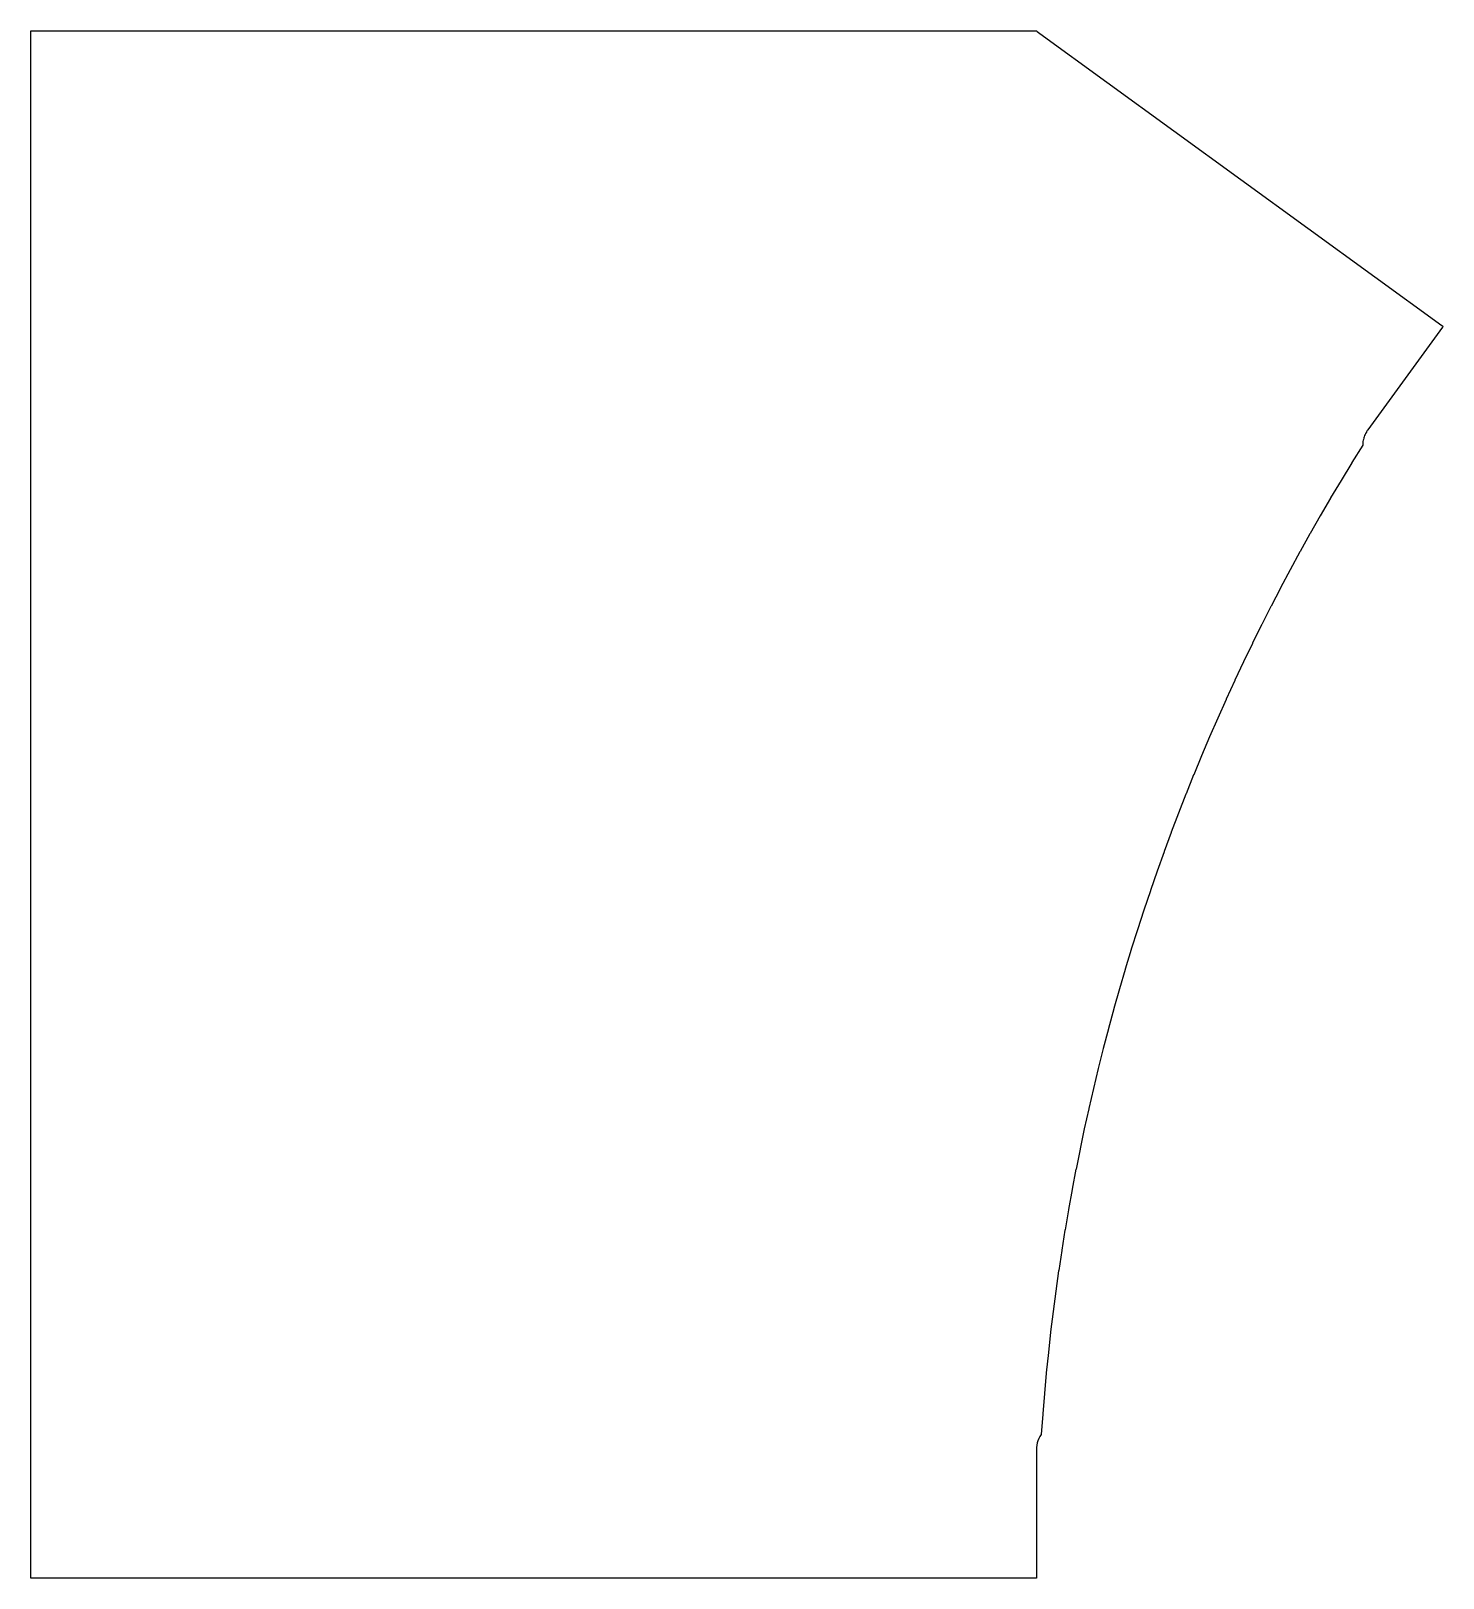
# Model space of a CAD drawing. Header units: millimetres. Extents: x 0 to 274, y 0 to 300.
import ezdxf

# ---------------------------------------------------------------- set-up
doc = ezdxf.new("R2010")
doc.units = ezdxf.units.MM
doc.layers.add('Mesh_cs003', color=7, linetype='CONTINUOUS')

msp = doc.modelspace()

# ---------------------------------------------------------------- linework, layer by layer
at = {"layer": 'Mesh_cs003'}
for p, q in [((0, 299.909, 0.1), (0, 300.074, 0.1)), ((0, 300.074, 0.1), (0.165555, 300.074, 0.1)), ((0.165555, 300.074, 0.1), (0.276667, 300.074, 0.1)), ((0.276667, 300.074, 0.1), (193.11, 300.074, 0.1)), ((193.11, 300.074, 0.1), (193.955, 300.074, 0.1)), ((193.955, 300.074, 0.1), (194.273, 300.074, 0.1)), ((194.273, 300.074, 0.1), (194.805, 300.074, 0.1)), ((194.805, 300.074, 0.1), (195, 300.074, 0.1)), ((195, 300.074, 0.1), (195.129, 299.981, 0.1)), ((0, 299.797, 0.1), (0, 299.909, 0.1)), ((0, 3.05748, 0.1), (0, 299.797, 0.1)), ((195.129, 299.981, 0.1), (195.653, 299.6, 0.1)), ((195.653, 299.6, 0.1), (273.655, 242.928, 0.1)), ((273.782, 242.631, 0.1), (259.309, 222.71, 0.1)), ((273.655, 242.928, 0.1), (273.745, 242.862, 0.1)), ((273.745, 242.862, 0.1), (273.879, 242.765, 0.1)), ((273.879, 242.765, 0.1), (273.782, 242.631, 0.1)), ((259.001, 222.253, 0.1), (258.844, 221.971, 0.1)), ((259.028, 222.299, 0.1), (259.001, 222.253, 0.1)), ((259.192, 222.545, 0.1), (259.028, 222.299, 0.1)), ((259.222, 222.587, 0.1), (259.192, 222.545, 0.1)), ((259.243, 222.621, 0.1), (259.222, 222.587, 0.1)), ((259.309, 222.71, 0.1), (259.243, 222.621, 0.1)), ((258.289, 219.716, 0.1), (256.196, 216.345, 0.1)), ((258.291, 219.748, 0.1), (258.289, 219.726, 0.1)), ((258.289, 219.726, 0.1), (258.289, 219.716, 0.1)), ((258.3, 220.011, 0.1), (258.291, 219.758, 0.1)), ((258.291, 219.758, 0.1), (258.291, 219.748, 0.1)), ((258.322, 220.263, 0.1), (258.3, 220.011, 0.1)), ((258.34, 220.37, 0.1), (258.322, 220.263, 0.1)), ((258.347, 220.414, 0.1), (258.34, 220.37, 0.1)), ((258.398, 220.723, 0.1), (258.347, 220.414, 0.1)), ((258.42, 220.809, 0.1), (258.398, 220.723, 0.1)), ((258.498, 221.112, 0.1), (258.42, 220.809, 0.1)), ((258.519, 221.181, 0.1), (258.498, 221.112, 0.1)), ((258.578, 221.34, 0.1), (258.519, 221.181, 0.1)), ((258.668, 221.593, 0.1), (258.578, 221.34, 0.1)), ((258.768, 221.813, 0.1), (258.668, 221.593, 0.1)), ((258.819, 221.923, 0.1), (258.768, 221.813, 0.1)), ((258.844, 221.971, 0.1), (258.819, 221.923, 0.1)), ((256.161, 216.288, 0.1), (254.102, 212.902, 0.1)), ((256.179, 216.317, 0.1), (256.161, 216.288, 0.1)), ((256.196, 216.345, 0.1), (256.179, 216.317, 0.1)), ((254.102, 212.902, 0.1), (252.075, 209.496, 0.1)), ((252.042, 209.438, 0.1), (250.048, 206.013, 0.1)), ((252.058, 209.467, 0.1), (252.042, 209.438, 0.1)), ((252.075, 209.496, 0.1), (252.058, 209.467, 0.1)), ((250.048, 206.013, 0.1), (248.088, 202.568, 0.1)), ((248.071, 202.539, 0.1), (246.144, 199.076, 0.1)), ((248.088, 202.568, 0.1), (248.071, 202.539, 0.1)), ((246.128, 199.046, 0.1), (244.235, 195.564, 0.1)), ((246.144, 199.076, 0.1), (246.128, 199.046, 0.1)), ((244.219, 195.535, 0.1), (242.359, 192.035, 0.1)), ((244.235, 195.564, 0.1), (244.219, 195.535, 0.1)), ((242.344, 192.006, 0.1), (240.518, 188.488, 0.1)), ((242.359, 192.035, 0.1), (242.344, 192.006, 0.1)), ((240.503, 188.458, 0.1), (238.712, 184.923, 0.1)), ((240.518, 188.488, 0.1), (240.503, 188.458, 0.1)), ((238.697, 184.893, 0.1), (236.939, 181.34, 0.1)), ((238.712, 184.923, 0.1), (238.697, 184.893, 0.1)), ((236.91, 181.28, 0.1), (235.188, 177.711, 0.1)), ((236.925, 181.31, 0.1), (236.91, 181.28, 0.1)), ((236.939, 181.34, 0.1), (236.925, 181.31, 0.1)), ((235.188, 177.711, 0.1), (233.499, 174.125, 0.1)), ((233.485, 174.095, 0.1), (231.832, 170.493, 0.1)), ((233.499, 174.125, 0.1), (233.485, 174.095, 0.1)), ((231.805, 170.432, 0.1), (230.186, 166.814, 0.1)), ((231.818, 170.462, 0.1), (231.805, 170.432, 0.1)), ((231.832, 170.493, 0.1), (231.818, 170.462, 0.1)), ((230.186, 166.814, 0.1), (228.603, 163.181, 0.1)), ((228.59, 163.15, 0.1), (227.042, 159.501, 0.1)), ((228.603, 163.181, 0.1), (228.59, 163.15, 0.1)), ((227.029, 159.471, 0.1), (225.516, 155.807, 0.1)), ((227.042, 159.501, 0.1), (227.029, 159.471, 0.1)), ((225.503, 155.777, 0.1), (224.026, 152.099, 0.1)), ((225.516, 155.807, 0.1), (225.503, 155.777, 0.1)), ((224.002, 152.037, 0.1), (222.56, 148.345, 0.1)), ((224.014, 152.068, 0.1), (224.002, 152.037, 0.1)), ((224.026, 152.099, 0.1), (224.014, 152.068, 0.1)), ((222.56, 148.345, 0.1), (221.155, 144.639, 0.1)), ((221.143, 144.608, 0.1), (219.773, 140.889, 0.1)), ((221.155, 144.639, 0.1), (221.143, 144.608, 0.1)), ((219.762, 140.857, 0.1), (218.428, 137.125, 0.1)), ((219.773, 140.889, 0.1), (219.762, 140.857, 0.1)), ((218.417, 137.094, 0.1), (217.119, 133.349, 0.1)), ((218.428, 137.125, 0.1), (218.417, 137.094, 0.1)), ((217.108, 133.317, 0.1), (215.847, 129.56, 0.1)), ((217.119, 133.349, 0.1), (217.108, 133.317, 0.1)), ((215.837, 129.528, 0.1), (214.612, 125.759, 0.1)), ((215.847, 129.56, 0.1), (215.837, 129.528, 0.1)), ((214.602, 125.727, 0.1), (213.413, 121.946, 0.1)), ((214.612, 125.759, 0.1), (214.602, 125.727, 0.1)), ((213.403, 121.914, 0.1), (212.252, 118.122, 0.1)), ((213.413, 121.946, 0.1), (213.403, 121.914, 0.1)), ((212.233, 118.058, 0.1), (211.118, 114.255, 0.1)), ((212.242, 118.09, 0.1), (212.233, 118.058, 0.1)), ((212.252, 118.122, 0.1), (212.242, 118.09, 0.1)), ((211.118, 114.255, 0.1), (210.04, 110.441, 0.1)), ((210.031, 110.409, 0.1), (208.99, 106.584, 0.1)), ((210.04, 110.441, 0.1), (210.031, 110.409, 0.1)), ((208.981, 106.552, 0.1), (207.977, 102.718, 0.1)), ((208.99, 106.584, 0.1), (208.981, 106.552, 0.1)), ((207.969, 102.686, 0.1), (207.002, 98.842, 0.1)), ((207.977, 102.718, 0.1), (207.969, 102.686, 0.1)), ((206.994, 98.8097, 0.1), (206.064, 94.9569, 0.1)), ((207.002, 98.842, 0.1), (206.994, 98.8097, 0.1)), ((206.056, 94.9245, 0.1), (205.164, 91.0628, 0.1)), ((206.064, 94.9569, 0.1), (206.056, 94.9245, 0.1)), ((205.157, 91.0304, 0.1), (204.302, 87.1602, 0.1)), ((205.164, 91.0628, 0.1), (205.157, 91.0304, 0.1)), ((204.295, 87.1277, 0.1), (203.477, 83.2495, 0.1)), ((204.302, 87.1602, 0.1), (204.295, 87.1277, 0.1)), ((203.47, 83.2169, 0.1), (202.691, 79.3309, 0.1)), ((203.477, 83.2495, 0.1), (203.47, 83.2169, 0.1)), ((202.684, 79.2983, 0.1), (201.942, 75.405, 0.1)), ((202.691, 79.3309, 0.1), (202.684, 79.2983, 0.1)), ((201.936, 75.3723, 0.1), (201.231, 71.4719, 0.1)), ((201.942, 75.405, 0.1), (201.936, 75.3723, 0.1)), ((201.225, 71.4392, 0.1), (200.559, 67.5322, 0.1)), ((201.231, 71.4719, 0.1), (201.225, 71.4392, 0.1)), ((200.553, 67.4994, 0.1), (199.924, 63.5862, 0.1)), ((200.559, 67.5322, 0.1), (200.553, 67.4994, 0.1)), ((199.919, 63.5533, 0.1), (199.328, 59.6342, 0.1)), ((199.924, 63.5862, 0.1), (199.919, 63.5533, 0.1)), ((199.323, 59.6012, 0.1), (198.77, 55.6766, 0.1)), ((199.328, 59.6342, 0.1), (199.323, 59.6012, 0.1)), ((198.765, 55.6436, 0.1), (198.25, 51.7138, 0.1)), ((198.77, 55.6766, 0.1), (198.765, 55.6436, 0.1)), ((198.246, 51.6807, 0.1), (197.769, 47.7461, 0.1)), ((198.25, 51.7138, 0.1), (198.246, 51.6807, 0.1)), ((197.765, 47.7131, 0.1), (197.326, 43.774, 0.1)), ((197.769, 47.7461, 0.1), (197.765, 47.7131, 0.1)), ((197.323, 43.7409, 0.1), (196.922, 39.7978, 0.1)), ((197.326, 43.774, 0.1), (197.323, 43.7409, 0.1)), ((196.919, 39.7647, 0.1), (196.556, 35.8179, 0.1)), ((196.922, 39.7978, 0.1), (196.919, 39.7647, 0.1)), ((196.553, 35.7847, 0.1), (196.229, 31.8346, 0.1)), ((196.556, 35.8179, 0.1), (196.553, 35.7847, 0.1)), ((196.224, 31.7681, 0.1), (195.938, 27.8151, 0.1)), ((196.226, 31.8014, 0.1), (196.224, 31.7681, 0.1)), ((196.229, 31.8346, 0.1), (196.226, 31.8014, 0.1)), ((195.485, 27.047, 0.1), (195.313, 26.6411, 0.1)), ((195.695, 27.4428, 0.1), (195.485, 27.047, 0.1)), ((195.938, 27.8151, 0.1), (195.695, 27.4428, 0.1)), ((195.02, 25.3391, 0.1), (195, 24.9, 0.1)), ((195, 24.9, 0.1), (195, 24.7889, 0.1)), ((195, 24.7889, 0.1), (195, 0.165555, 0.1)), ((195.079, 25.7845, 0.1), (195.02, 25.3391, 0.1)), ((195.177, 26.218, 0.1), (195.079, 25.7845, 0.1)), ((195.313, 26.6411, 0.1), (195.177, 26.218, 0.1)), ((0, 0.276667, 0.1), (0, 3.05748, 0.1)), ((0, 0.165555, 0.1), (0, 0.276667, 0.1)), ((0, 0, 0.1), (0, 0.165555, 0.1)), ((0.165555, 0, 0.1), (0, 0, 0.1)), ((0.276667, 0, 0.1), (0.165555, 0, 0.1)), ((193.11, 0, 0.1), (0.276667, 0, 0.1)), ((193.955, 0, 0.1), (193.11, 0, 0.1)), ((194.273, 0, 0.1), (193.955, 0, 0.1)), ((194.723, 0, 0.1), (194.273, 0, 0.1)), ((194.834, 0, 0.1), (194.723, 0, 0.1)), ((195, 0, 0.1), (194.834, 0, 0.1)), ((195, 0.165555, 0.1), (195, 0, 0.1))]:
    msp.add_line(p, q, dxfattribs=at)

doc.saveas('drawing.dxf')
